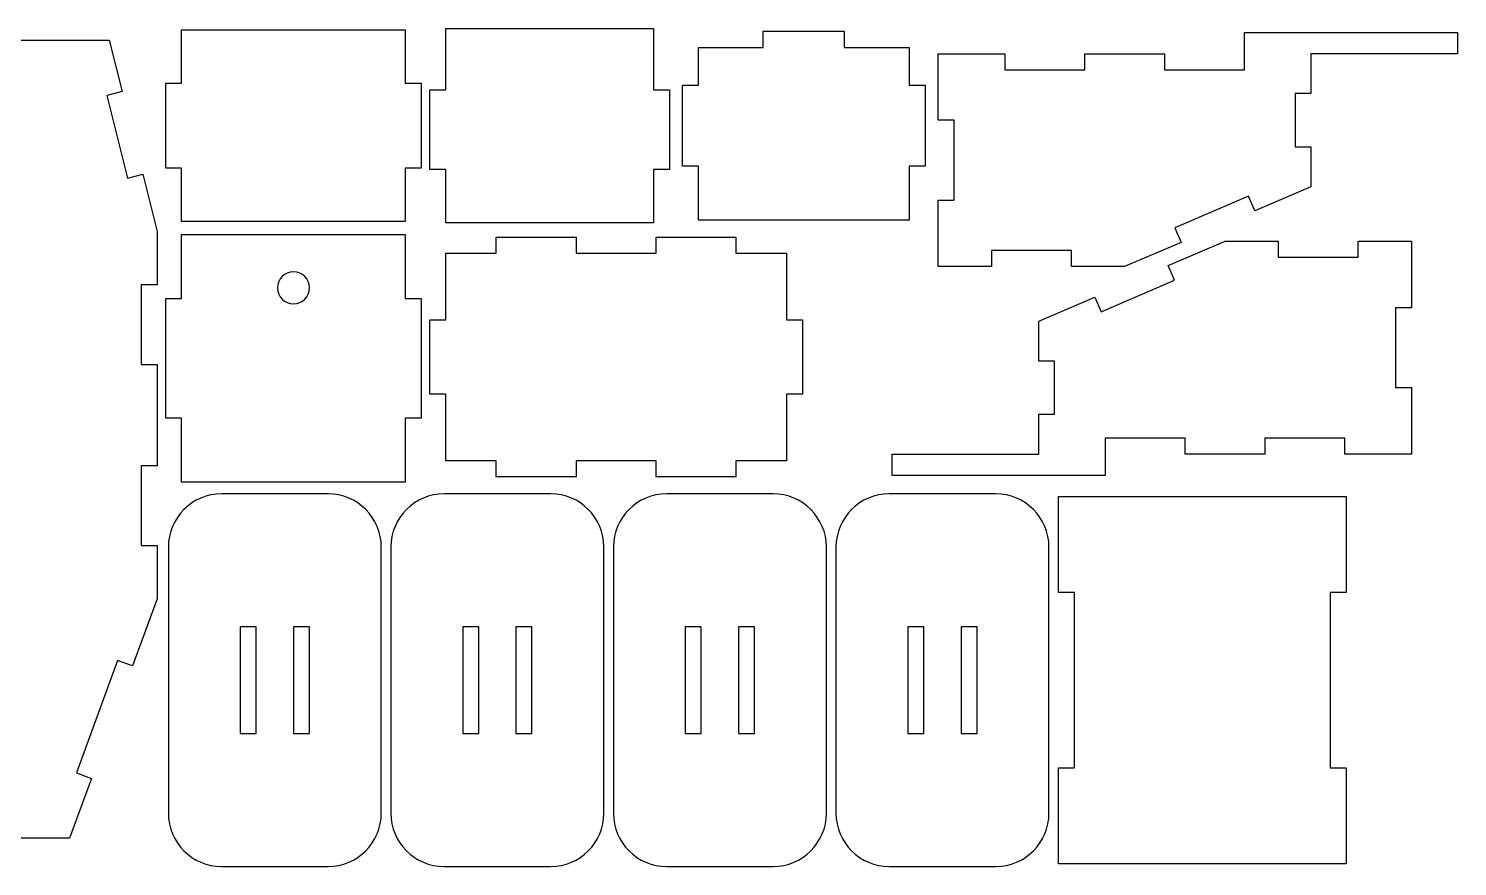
# Model space of a CAD drawing. Header units: inches. Extents: x 4 to 421, y -395 to -3.
# Drawn here: x 145.7 to 414, y -160.8 to -3.3 of the extents above; entities that cross this region are included whole.
import ezdxf

# ---------------------------------------------------------------- set-up
doc = ezdxf.new("R2010")
doc.units = ezdxf.units.IN
doc.header["$MEASUREMENT"] = 0
doc.layers.add('Layer 1', color=7, linetype='Continuous')

# ---------------------------------------------------------------- blocks, each defined once
blk = doc.blocks.new('block 7')
at = {"layer": 'Layer 1', "color": 7, "lineweight": 25, "true_color": 0xffffff}
blk.add_open_spline([(95.26, -33.75), (95.26, -33.75), (97.01, -33.75), (97.01, -33.75), (97.01, -33.75), (97.01, -39), (97.01, -39), (97.01, -39), (120.51, -39), (120.51, -39), (120.51, -39), (120.51, -33.75), (120.51, -33.75), (120.51, -33.75), (122.26, -33.75), (122.26, -33.75), (122.95, -33.75), (123.51, -33.19), (123.51, -32.5), (123.51, -31.81), (122.95, -31.25), (122.26, -31.25), (122.26, -31.25), (120.51, -31.25), (120.51, -31.25), (120.51, -31.25), (120.51, -26), (120.51, -26), (120.51, -26), (97.01, -26), (97.01, -26), (97.01, -26), (97.01, -31.25), (97.01, -31.25), (97.01, -31.25), (95.26, -31.25), (95.26, -31.25), (94.57, -31.25), (94.01, -31.81), (94.01, -32.5), (94.01, -33.19), (94.57, -33.75), (95.26, -33.75)], degree=3, knots=[0, 0, 0, 0, 1, 1, 1, 2, 2, 2, 3, 3, 3, 4, 4, 4, 5, 5, 5, 6, 6, 6, 7, 7, 7, 8, 8, 8, 9, 9, 9, 10, 10, 10, 11, 11, 11, 12, 12, 12, 13, 13, 13, 14, 14, 14, 14], dxfattribs=at)
blk = doc.blocks.new('block 8')
at = {"layer": 'Layer 1', "color": 7, "lineweight": 25, "true_color": 0xffffff}
blk.add_open_spline([(95.26, -129.75), (95.26, -129.75), (97.01, -129.75), (97.01, -129.75), (97.01, -129.75), (97.01, -135), (97.01, -135), (97.01, -135), (120.51, -135), (120.51, -135), (120.51, -135), (120.51, -129.75), (120.51, -129.75), (120.51, -129.75), (122.26, -129.75), (122.26, -129.75), (122.95, -129.75), (123.51, -129.19), (123.51, -128.5), (123.51, -127.81), (122.95, -127.25), (122.26, -127.25), (122.26, -127.25), (120.51, -127.25), (120.51, -127.25), (120.51, -127.25), (120.51, -122), (120.51, -122), (120.51, -122), (97.01, -122), (97.01, -122), (97.01, -122), (97.01, -127.25), (97.01, -127.25), (97.01, -127.25), (95.26, -127.25), (95.26, -127.25), (94.57, -127.25), (94.01, -127.81), (94.01, -128.5), (94.01, -129.19), (94.57, -129.75), (95.26, -129.75)], degree=3, knots=[0, 0, 0, 0, 1, 1, 1, 2, 2, 2, 3, 3, 3, 4, 4, 4, 5, 5, 5, 6, 6, 6, 7, 7, 7, 8, 8, 8, 9, 9, 9, 10, 10, 10, 11, 11, 11, 12, 12, 12, 13, 13, 13, 14, 14, 14, 14], dxfattribs=at)
blk = doc.blocks.new('block 9')
at = {"layer": 'Layer 1', "color": 7, "lineweight": 25, "true_color": 0xffffff}
blk.add_lwpolyline([(108.86, -8.5), (136.86, -8.5), (136.86, -5.5), (160.86, -5.5), (163.29, -15.2), (160.38, -15.92), (164.26, -31.45), (167.17, -30.72), (169.86, -41.5), (169.86, -51.5), (166.86, -51.5), (166.86, -66.5), (169.86, -66.5), (169.86, -85.5), (166.86, -85.5), (166.86, -100.5), (169.86, -100.5), (169.86, -110.5), (165.24, -123.1), (162.42, -122.07), (154.68, -143.2), (157.49, -144.23), (153.36, -155.5), (136.86, -155.5), (136.86, -152.5), (108.86, -152.5), (108.86, -155.5), (88.86, -155.5), (88.86, -138), (91.86, -138), (91.86, -113), (88.86, -113), (88.86, -93), (91.86, -93), (91.86, -68), (88.86, -68), (88.86, -48), (91.86, -48), (91.86, -23), (88.86, -23), (88.86, -5.5), (108.86, -5.5), (108.86, -8.5)], dxfattribs=at)
blk = doc.blocks.new('block 6')
at = {"layer": 'Layer 1'}
for name in ['block 9', 'block 7', 'block 8']:
    blk.add_blockref(name, (0, 0), dxfattribs=at)
blk = doc.blocks.new('block 144')
at = {"layer": 'Layer 1', "color": 7, "lineweight": 25, "true_color": 0xffffff}
blk.add_lwpolyline([(174.45, -3.6), (216.45, -3.6), (216.45, -13.6), (219.45, -13.6), (219.45, -29.6), (216.45, -29.6), (216.45, -39.6), (174.45, -39.6), (174.45, -29.6), (171.45, -29.6), (171.45, -13.6), (174.45, -13.6), (174.45, -3.6)], dxfattribs=at)
blk = doc.blocks.new('block 146')
at = {"layer": 'Layer 1', "color": 7, "lineweight": 25, "true_color": 0xffffff}
blk.add_open_spline([(195.45, -49.07), (197.11, -49.07), (198.45, -50.41), (198.45, -52.07), (198.45, -53.73), (197.11, -55.07), (195.45, -55.07), (193.8, -55.07), (192.45, -53.73), (192.45, -52.07), (192.45, -50.41), (193.8, -49.07), (195.45, -49.07), (195.45, -49.07), (195.45, -49.07), (195.45, -49.07)], degree=3, knots=[0, 0, 0, 0, 1, 1, 1, 2, 2, 2, 3, 3, 3, 4, 4, 4, 5, 5, 5, 5], dxfattribs=at)
blk = doc.blocks.new('block 147')
at = {"layer": 'Layer 1', "color": 7, "lineweight": 25, "true_color": 0xffffff}
blk.add_lwpolyline([(171.45, -76.57), (171.45, -54.07), (174.45, -54.07), (174.45, -42.07), (216.45, -42.07), (216.45, -54.07), (219.45, -54.07), (219.45, -76.57), (216.45, -76.57), (216.45, -88.57), (174.45, -88.57), (174.45, -76.57), (171.45, -76.57)], dxfattribs=at)
blk = doc.blocks.new('block 145')
at = {"layer": 'Layer 1'}
for name in ['block 147', 'block 146']:
    blk.add_blockref(name, (0, 0), dxfattribs=at)
blk = doc.blocks.new('block 173')
at = {"layer": 'Layer 1', "color": 7, "lineweight": 25, "true_color": 0xffffff}
blk.add_lwpolyline([(282.04, -115.78), (279.04, -115.78), (279.04, -135.78), (282.04, -135.78), (282.04, -115.78)], dxfattribs=at)
blk = doc.blocks.new('block 174')
at = {"layer": 'Layer 1', "color": 7, "lineweight": 25, "true_color": 0xffffff}
blk.add_lwpolyline([(272.04, -115.78), (269.04, -115.78), (269.04, -135.78), (272.04, -135.78), (272.04, -115.78)], dxfattribs=at)
blk = doc.blocks.new('block 175')
at = {"layer": 'Layer 1', "color": 7, "lineweight": 25, "true_color": 0xffffff}
blk.add_open_spline([(255.54, -100.78), (255.54, -95.26), (260.01, -90.78), (265.54, -90.78), (265.54, -90.78), (285.54, -90.78), (285.54, -90.78), (291.06, -90.78), (295.54, -95.26), (295.54, -100.78), (295.54, -100.78), (295.54, -150.78), (295.54, -150.78), (295.54, -156.3), (291.06, -160.78), (285.54, -160.78), (285.54, -160.78), (265.54, -160.78), (265.54, -160.78), (260.01, -160.78), (255.54, -156.3), (255.54, -150.78), (255.54, -150.78), (255.54, -100.78), (255.54, -100.78)], degree=3, knots=[0, 0, 0, 0, 1, 1, 1, 2, 2, 2, 3, 3, 3, 4, 4, 4, 5, 5, 5, 6, 6, 6, 7, 7, 7, 8, 8, 8, 8], dxfattribs=at)
blk = doc.blocks.new('block 172')
at = {"layer": 'Layer 1'}
for name in ['block 175', 'block 174', 'block 173']:
    blk.add_blockref(name, (0, 0), dxfattribs=at)
blk = doc.blocks.new('block 177')
at = {"layer": 'Layer 1', "color": 7, "lineweight": 25, "true_color": 0xffffff}
blk.add_lwpolyline([(323.83, -115.78), (320.83, -115.78), (320.83, -135.78), (323.83, -135.78), (323.83, -115.78)], dxfattribs=at)
blk = doc.blocks.new('block 178')
at = {"layer": 'Layer 1', "color": 7, "lineweight": 25, "true_color": 0xffffff}
blk.add_lwpolyline([(313.83, -115.78), (310.83, -115.78), (310.83, -135.78), (313.83, -135.78), (313.83, -115.78)], dxfattribs=at)
blk = doc.blocks.new('block 179')
at = {"layer": 'Layer 1', "color": 7, "lineweight": 25, "true_color": 0xffffff}
blk.add_open_spline([(297.33, -100.78), (297.33, -95.26), (301.8, -90.78), (307.33, -90.78), (307.33, -90.78), (327.33, -90.78), (327.33, -90.78), (332.85, -90.78), (337.33, -95.26), (337.33, -100.78), (337.33, -100.78), (337.33, -150.78), (337.33, -150.78), (337.33, -156.3), (332.85, -160.78), (327.33, -160.78), (327.33, -160.78), (307.33, -160.78), (307.33, -160.78), (301.8, -160.78), (297.33, -156.3), (297.33, -150.78), (297.33, -150.78), (297.33, -100.78), (297.33, -100.78)], degree=3, knots=[0, 0, 0, 0, 1, 1, 1, 2, 2, 2, 3, 3, 3, 4, 4, 4, 5, 5, 5, 6, 6, 6, 7, 7, 7, 8, 8, 8, 8], dxfattribs=at)
blk = doc.blocks.new('block 176')
at = {"layer": 'Layer 1'}
for name in ['block 179', 'block 178', 'block 177']:
    blk.add_blockref(name, (0, 0), dxfattribs=at)
blk = doc.blocks.new('block 181')
at = {"layer": 'Layer 1', "color": 7, "lineweight": 25, "true_color": 0xffffff}
blk.add_lwpolyline([(240.24, -115.78), (237.24, -115.78), (237.24, -135.78), (240.24, -135.78), (240.24, -115.78)], dxfattribs=at)
blk = doc.blocks.new('block 182')
at = {"layer": 'Layer 1', "color": 7, "lineweight": 25, "true_color": 0xffffff}
blk.add_lwpolyline([(230.24, -115.78), (227.24, -115.78), (227.24, -135.78), (230.24, -135.78), (230.24, -115.78)], dxfattribs=at)
blk = doc.blocks.new('block 183')
at = {"layer": 'Layer 1', "color": 7, "lineweight": 25, "true_color": 0xffffff}
blk.add_open_spline([(213.74, -100.78), (213.74, -95.26), (218.22, -90.78), (223.74, -90.78), (223.74, -90.78), (243.74, -90.78), (243.74, -90.78), (249.27, -90.78), (253.74, -95.26), (253.74, -100.78), (253.74, -100.78), (253.74, -150.78), (253.74, -150.78), (253.74, -156.3), (249.27, -160.78), (243.74, -160.78), (243.74, -160.78), (223.74, -160.78), (223.74, -160.78), (218.22, -160.78), (213.74, -156.3), (213.74, -150.78), (213.74, -150.78), (213.74, -100.78), (213.74, -100.78)], degree=3, knots=[0, 0, 0, 0, 1, 1, 1, 2, 2, 2, 3, 3, 3, 4, 4, 4, 5, 5, 5, 6, 6, 6, 7, 7, 7, 8, 8, 8, 8], dxfattribs=at)
blk = doc.blocks.new('block 180')
at = {"layer": 'Layer 1'}
for name in ['block 183', 'block 182', 'block 181']:
    blk.add_blockref(name, (0, 0), dxfattribs=at)
blk = doc.blocks.new('block 185')
at = {"layer": 'Layer 1', "color": 7, "lineweight": 25, "true_color": 0xffffff}
blk.add_lwpolyline([(198.45, -115.78), (195.45, -115.78), (195.45, -135.78), (198.45, -135.78), (198.45, -115.78)], dxfattribs=at)
blk = doc.blocks.new('block 186')
at = {"layer": 'Layer 1', "color": 7, "lineweight": 25, "true_color": 0xffffff}
blk.add_lwpolyline([(188.45, -115.78), (185.45, -115.78), (185.45, -135.78), (188.45, -135.78), (188.45, -115.78)], dxfattribs=at)
blk = doc.blocks.new('block 187')
at = {"layer": 'Layer 1', "color": 7, "lineweight": 25, "true_color": 0xffffff}
blk.add_open_spline([(171.95, -100.78), (171.95, -95.26), (176.43, -90.78), (181.95, -90.78), (181.95, -90.78), (201.95, -90.78), (201.95, -90.78), (207.47, -90.78), (211.95, -95.26), (211.95, -100.78), (211.95, -100.78), (211.95, -150.78), (211.95, -150.78), (211.95, -156.3), (207.47, -160.78), (201.95, -160.78), (201.95, -160.78), (181.95, -160.78), (181.95, -160.78), (176.43, -160.78), (171.95, -156.3), (171.95, -150.78), (171.95, -150.78), (171.95, -100.78), (171.95, -100.78)], degree=3, knots=[0, 0, 0, 0, 1, 1, 1, 2, 2, 2, 3, 3, 3, 4, 4, 4, 5, 5, 5, 6, 6, 6, 7, 7, 7, 8, 8, 8, 8], dxfattribs=at)
blk = doc.blocks.new('block 184')
at = {"layer": 'Layer 1'}
for name in ['block 187', 'block 186', 'block 185']:
    blk.add_blockref(name, (0, 0), dxfattribs=at)
blk = doc.blocks.new('block 193')
at = {"layer": 'Layer 1', "color": 7, "lineweight": 25, "true_color": 0xffffff}
blk.add_lwpolyline([(341.54, -48.08), (341.54, -45.08), (326.54, -45.08), (326.54, -48.08), (316.54, -48.08), (316.54, -35.58), (319.54, -35.58), (319.54, -20.58), (316.54, -20.58), (316.54, -8.08), (329.04, -8.08), (329.04, -11.08), (344.04, -11.08), (344.04, -8.08), (359.04, -8.08), (359.04, -11.08), (374.04, -11.08), (374.04, -4.08), (414.04, -4.08), (414.04, -8.08), (386.54, -8.08), (386.54, -15.58), (383.54, -15.58), (383.54, -25.58), (386.54, -25.58), (386.54, -33.08), (375.97, -37.61), (374.79, -34.86), (361, -40.77), (362.19, -43.52), (351.54, -48.08), (341.54, -48.08)], dxfattribs=at)
blk = doc.blocks.new('block 195')
at = {"layer": 'Layer 1', "color": 7, "lineweight": 25, "true_color": 0xffffff}
blk.add_lwpolyline([(380.4, -43.32), (380.4, -46.32), (395.4, -46.32), (395.4, -43.32), (405.4, -43.32), (405.4, -55.82), (402.4, -55.82), (402.4, -70.82), (405.4, -70.82), (405.4, -83.32), (392.9, -83.32), (392.9, -80.32), (377.9, -80.32), (377.9, -83.32), (362.9, -83.32), (362.9, -80.32), (347.9, -80.32), (347.9, -87.32), (307.9, -87.32), (307.9, -83.32), (335.4, -83.32), (335.4, -75.82), (338.4, -75.82), (338.4, -65.82), (335.4, -65.82), (335.4, -58.32), (345.97, -53.79), (347.15, -56.55), (360.94, -50.64), (359.75, -47.88), (370.4, -43.32), (380.4, -43.32)], dxfattribs=at)
blk = doc.blocks.new('block 200')
at = {"layer": 'Layer 1', "color": 7, "lineweight": 25, "true_color": 0xffffff}
blk.add_lwpolyline([(311.06, -39.34), (271.52, -39.34), (271.52, -29.2), (268.48, -29.2), (268.48, -13.99), (271.52, -13.99), (271.52, -6.9), (283.69, -6.9), (283.69, -3.86), (298.9, -3.86), (298.9, -6.9), (311.06, -6.9), (311.06, -13.99), (314.1, -13.99), (314.1, -29.2), (311.06, -29.2), (311.06, -39.34)], dxfattribs=at)
blk = doc.blocks.new('block 202')
at = {"layer": 'Layer 1', "color": 7, "lineweight": 25, "true_color": 0xffffff}
blk.add_lwpolyline([(248.54, -42.56), (248.54, -45.56), (263.54, -45.56), (263.54, -42.56), (278.54, -42.56), (278.54, -45.56), (288.04, -45.56), (288.04, -58.06), (291.04, -58.06), (291.04, -72.06), (288.04, -72.06), (288.04, -84.56), (278.54, -84.56), (278.54, -87.56), (263.54, -87.56), (263.54, -84.56), (248.54, -84.56), (248.54, -87.56), (233.54, -87.56), (233.54, -84.56), (224.04, -84.56), (224.04, -72.06), (221.04, -72.06), (221.04, -58.06), (224.04, -58.06), (224.04, -45.56), (233.54, -45.56), (233.54, -42.56), (248.54, -42.56)], dxfattribs=at)
blk = doc.blocks.new('block 204')
at = {"layer": 'Layer 1', "color": 7, "lineweight": 25, "true_color": 0xffffff}
blk.add_lwpolyline([(263.04, -3.35), (263.04, -14.85), (266.04, -14.85), (266.04, -29.85), (263.04, -29.85), (263.04, -39.85), (224.04, -39.85), (224.04, -29.85), (221.04, -29.85), (221.04, -14.85), (224.04, -14.85), (224.04, -3.35), (263.04, -3.35)], dxfattribs=at)
blk = doc.blocks.new('block 205')
at = {"layer": 'Layer 1', "color": 7, "lineweight": 25, "true_color": 0xffffff}
blk.add_lwpolyline([(339.12, -91.28), (393.12, -91.28), (393.12, -109.28), (390.12, -109.28), (390.12, -142.28), (393.12, -142.28), (393.12, -160.28), (339.12, -160.28), (339.12, -142.28), (342.12, -142.28), (342.12, -109.28), (339.12, -109.28), (339.12, -91.28)], dxfattribs=at)

msp = doc.modelspace()

# ---------------------------------------------------------------- block references
at = {"layer": 'Layer 1'}
for name in ['block 144', 'block 204', 'block 200', 'block 193', 'block 6', 'block 145', 'block 202', 'block 195', 'block 184', 'block 180', 'block 172', 'block 176', 'block 205']:
    msp.add_blockref(name, (0, 0), dxfattribs=at)

doc.saveas('drawing.dxf')
